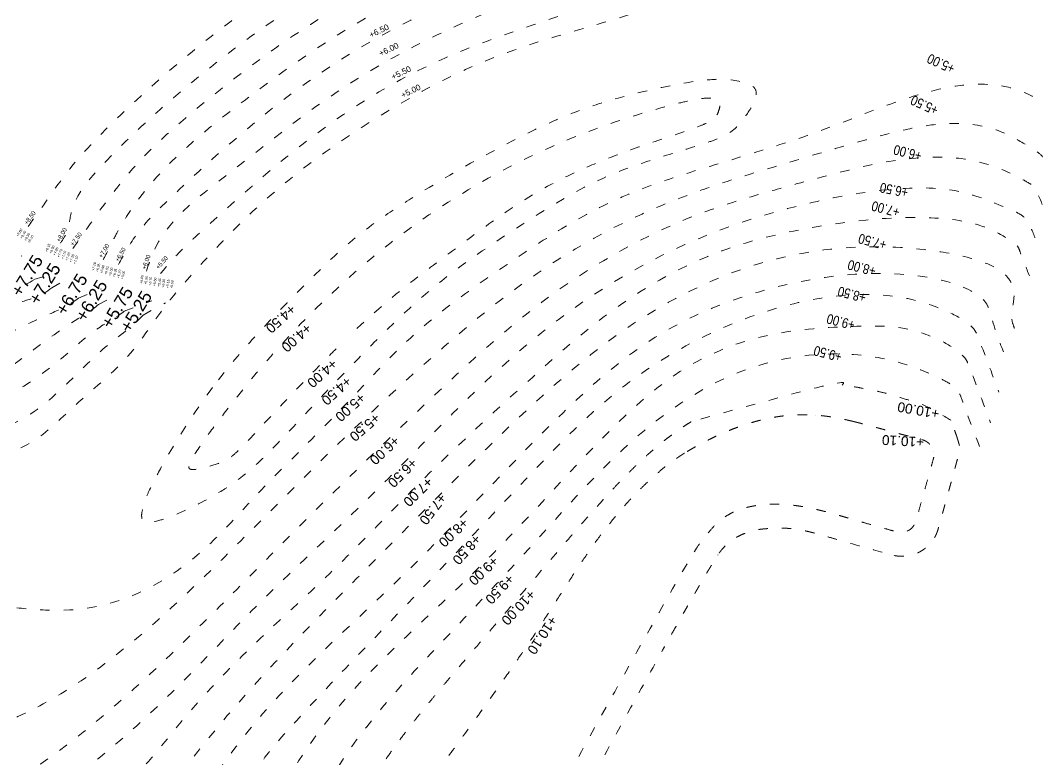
# Model space of a CAD drawing. Extents: x 833962 to 834524, y 817761 to 818199.
# Drawn here: x 834171 to 834235.9, y 817818 to 817865.2 of the extents above; entities that cross this region are included whole.
import ezdxf
from ezdxf.enums import TextEntityAlignment as Align

# ---------------------------------------------------------------- set-up
doc = ezdxf.new("R2010")
doc.units = 0
doc.header["$LTSCALE"] = 1000
doc.header["$MEASUREMENT"] = 0
doc.linetypes.add('ACAD_ISO03W100', pattern=[30, 12, -18])
for name, color, linetype, lineweight in [('030-contour lines- numbers', 2, 'Continuous', 9), ('030-Topo .00', 1, 'ACAD_ISO03W100', 20), ('030-Topo .50', 3, 'ACAD_ISO03W100', 20)]:
    doc.layers.add(name, color=color, linetype=linetype, lineweight=lineweight)
doc.styles.add('topography (coordinated with M+steps)$0$W8 TOPO wkcd', font='swissc.ttf', dxfattribs={"height": 1.1})
doc.styles.add('W8 TOPO wkcd', font='swissc.ttf', dxfattribs={"height": 1.1})

msp = doc.modelspace()

# ---------------------------------------------------------------- linework, layer by layer
at = {"layer": '030-Topo .00', "ltscale": 5e-05, "flags": 128}
for points in [[(834170.81, 817827.733, 0.021869), (834173.259, 817827.567, 0.145965), (834180.275, 817829.584, 0.053515), (834183.185, 817831.867, 0.017652), (834185.731, 817834.53, -0.008325), (834187.428, 817836.304, 0.012406), (834194.276, 817843.352, -0.041139), (834198.89, 817847.379, -0.012102), (834201.902, 817849.521, -0.010028), (834204.99, 817851.56, -0.024052), (834208.192, 817853.374, -0.030958), (834211.581, 817854.791, -0.012704), (834215.096, 817855.927, 0.005553), (834219.792, 817857.386, 0.016424), (834224.405, 817859.063, -0.017796), (834227.864, 817860.331, -0.031285), (834230.244, 817860.949, -0.057581), (834232.702, 817861.137, -0.061899), (834234.53, 817860.831, -0.133741), (834237.104, 817859.2, -0.020238), (834237.891, 817858.257)], [(834192.513, 817845.554, -0.029116), (834197.042, 817849.338, -0.000233), (834199.851, 817851.433, -0.015243), (834202.788, 817853.499, -0.03937), (834206.656, 817855.619, -0.015631), (834208.955, 817856.577, -0.010228), (834211.718, 817857.561, 0.003464), (834213.852, 817858.281, 0.014991), (834214.59, 817858.563, 0.035738), (834215.077, 817858.806, 0.101051), (834215.451, 817859.137, 0.083061), (834215.606, 817859.486, 0.09516), (834215.683, 817859.883, 0.307343), (834215.47, 817860.193, 0.06518), (834215.283, 817860.248, 0.042025), (834215.019, 817860.267, 0.038762), (834214.242, 817860.188, 0.016961), (834213.183, 817859.97, 0.009661), (834211.911, 817859.639, 0.121937), (834191.277, 817848.141, 0.032696), (834186.094, 817842.701, 0.013724), (834183.39, 817839.285, 0.014786), (834182.234, 817837.651, 0.022574), (834181.919, 817837.128, 0.074398), (834181.787, 817836.791, 0.169889), (834181.804, 817836.643, 0.213747), (834181.921, 817836.57, 0.082001), (834182.223, 817836.567, 0.03705), (834182.9, 817836.707, 0.027774), (834184.016, 817837.071, 0.055994), (834184.361, 817837.263, 0.034795), (834184.808, 817837.642, 0.014958), (834186.005, 817838.867, -0.007397), (834190.745, 817843.825, -0.003), (834191.642, 817844.716)], [(834154.326, 817813.988, 0.029992), (834156.461, 817813.106, 0.167038), (834164.056, 817813.194, 0.031156), (834166.212, 817814.078, 0.022388), (834168.961, 817815.569, 0.048208), (834177.616, 817821.966, 0.011258), (834181.005, 817825.114, 0.005043), (834185.385, 817829.453, -0.01031), (834198.605, 817842.369, -0.01916), (834203.255, 817846.413, -0.063316), (834212.431, 817852.072, -0.030404), (834216.752, 817853.689, -0.009103), (834219.71, 817854.549, -0.006348), (834224.193, 817855.74, -0.046917), (834228.748, 817856.477, -0.043904), (834231.058, 817856.402, -0.093969), (834234.703, 817855.211, -0.012989), (834235.553, 817854.748, -0.145615), (834235.89, 817854.288, -0.031767), (834236.466, 817852.859)]]:
    msp.add_lwpolyline(points, format="xyb", dxfattribs=at)
at = {"layer": '030-Topo .00', "ltscale": 5e-05}
for points in [[(834171.902, 817848.674), (834173.339, 817849.121)], [(834174.754, 817847.501), (834176.191, 817848.086)], [(834177.672, 817846.661), (834179.431, 817847.329)]]:
    msp.add_lwpolyline(points, dxfattribs=at)
for points in [[(834026.485, 817978.277), (834031.967, 817973.179), (834027.478, 817966.941), (834019.552, 817957.604), (834005.137, 817931.991), (834013.973, 817911.786), (834039.695, 817901.917), (834080.247, 817894.815), (834095.889, 817881.546), (834099.938, 817870.555), (834106.574, 817860.856), (834113.559, 817854.064), (834121.267, 817848.087), (834137.096, 817839.258), (834152.812, 817834.719), (834157.651, 817834.864), (834167.088, 817836.855), (834171.451, 817838.123), (834174.528, 817840.646), (834178.299, 817844.258), (834179.615, 817846.081), (834182.974, 817850.094), (834186.261, 817853.393), (834194.008, 817859.147), (834201.32, 817862.878), (834207.912, 817864.986), (834212.932, 817866.901), (834218.061, 817872.046), (834219.509, 817875.765), (834219.74, 817876.766)], [(834173.584, 817851.004), (834173.936, 817851.553), (834174.283, 817852.928), (834176.337, 817856.059), (834180.239, 817859.786), (834185.02, 817863.653), (834191.271, 817867.789), (834198.83, 817871.398), (834203.202, 817872.919), (834207.468, 817874.453), (834209.335, 817876.748), (834210.217, 817879.402)], [(834179.089, 817849.223), (834179.477, 817850.334), (834184.153, 817855.307), (834191.255, 817860.658), (834198.549, 817864.726), (834204.314, 817866.887), (834209.483, 817868.312), (834212.189, 817869.803), (834214.971, 817872.453), (834216.171, 817875.347), (834216.748, 817878.613)], [(834176.32, 817849.941), (834176.728, 817850.733), (834177.188, 817851.635), (834179.43, 817854.872), (834184.905, 817859.783), (834191.627, 817864.505), (834198.606, 817868.108), (834205.168, 817870.301), (834209.385, 817871.583), (834211.253, 817872.765), (834212.501, 817874.792), (834213.038, 817877.108)], [(834146.675, 817802.901), (834154.248, 817805.558), (834160.369, 817807.262), (834167.555, 817810.575), (834173.511, 817813.406), (834177.857, 817816.51), (834181.301, 817820.447), (834184.386, 817823.854), (834190.796, 817829.946), (834196.773, 817835.961), (834203.37, 817842.136), (834208.931, 817846.789), (834215.807, 817850.513), (834221.938, 817852.065, 0.003), (834228.932, 817852.627, 0.003), (834232.437, 817852.071, 0.003), (834233.93, 817851.361, 0.049), (834234.504, 817850.964, 0.073), (834234.644, 817850.828, 0.078), (834234.828, 817850.457, 0.081), (834235.423, 817848.91, 0.083)], [(834162.178, 817792.726), (834163.69, 817795.868), (834165.803, 817798.999), (834167.465, 817800.741), (834170.913, 817803.177), (834176.851, 817808.149), (834181.628, 817814.397), (834185.945, 817820.31), (834195.279, 817829.636), (834204.823, 817839.359), (834212.05, 817845.297), (834217.755, 817847.77, 0.003), (834223.953, 817848.996, 0.009), (834229.659, 817848.676, -0.013), (834232.112, 817847.701, 0.038), (834232.582, 817847.284, 0.067), (834232.852, 817846.782, 0.081), (834233.009, 817846.254, 0.083), (834233.989, 817843.479, 0.083)]]:
    msp.add_spline(points, degree=3, dxfattribs=at)
for points, knots in [([(834177.672, 817846.661), (834177.158, 817846.258), (834175.642, 817845.473), (834172.817, 817842.709), (834167.628, 817839.632, 0), (834160.57, 817837.577), (834150.857, 817836.075, 0), (834141.506, 817839.691), (834132.106, 817844.467), (834123.739, 817849.582), (834117.502, 817855.939), (834111.142, 817859.428), (834111.559, 817864.095), (834114.576, 817863.37), (834116.026, 817864.179), (834116.593, 817864.647)], [1.598774, 1.598774, 1.598774, 1.598774, 3.569685, 6.633493, 13.401799, 21.380897, 28.637031, 42.446449, 50.168241, 60.576501, 71.29501, 77.865737, 79.748851, 82.579358, 84.755259, 84.755259, 84.755259, 84.755259]), ([(834174.754, 817847.501), (834174.275, 817847.119), (834172.985, 817846.495), (834169.921, 817845.211), (834165.669, 817841.973), (834159.61, 817839.83), (834150.087, 817838.001), (834141.562, 817842.459), (834133.146, 817846.631), (834126.776, 817850.293), (834123.071, 817855.049), (834117.533, 817859.477), (834119.811, 817861.61), (834120.406, 817862.365), (834120.624, 817862.667)], [1.47944, 1.47944, 1.47944, 1.47944, 3.33322, 5.666462, 11.495882, 19.129557, 24.802736, 40.077729, 45.839569, 53.547315, 60.957588, 66.550187, 68.253265, 69.368217, 69.368217, 69.368217, 69.368217]), ([(834127.886, 817862.006), (834127.211, 817861.42), (834126.143, 817860.494), (834124.713, 817857.883), (834127.407, 817855.212), (834129.414, 817852.782), (834133.582, 817849.609), (834138.809, 817846.4), (834145.994, 817842.924), (834152.079, 817840.571), (834158.373, 817841.893), (834163.259, 817843.368), (834166.075, 817847.654), (834169.34, 817847.852), (834171.274, 817848.244), (834171.902, 817848.674)], [0, 0, 0, 0, 2.705685, 4.282725, 8.204886, 11.888003, 14.324746, 23.704591, 30.271305, 38.505101, 42.270769, 49.420899, 53.12847, 56.416037, 58.758922, 58.758922, 58.758922, 58.758922]), ([(834180.646, 817791.048), (834180.382, 817792.748), (834180.146, 817797.905, 0), (834181.935, 817802.536, 0), (834184.038, 817808.655, 0), (834187.006, 817815.423, 0), (834191.446, 817821.958, 0), (834196.529, 817826.71, 0), (834202.439, 817832.282, 0), (834207.492, 817838.071, 0.001), (834213.093, 817843.272, -0.002), (834218.72, 817845.382, 0.004), (834223.431, 817845.691, -0.015), (834227.265, 817845.785, 0.038), (834229.706, 817844.885, -0.097), (834230.94, 817844.099, 0.253), (834231.402, 817843.565, -0.044), (834231.877, 817842.421, 0.588), (834232.451, 817840.841, 0.326), (834232.946, 817839.53, 0.083)], [0, 0, 0, 0, 3.310434, 9.084186, 15.90945, 24.409734, 31.024415, 39.482414, 45.19384, 55.384222, 62.600609, 67.79187, 73.016622, 76.765013, 79.130956, 80.726005, 81.076124, 81.373776, 85.357183, 85.357183, 85.357183, 85.357183])]:
    msp.add_open_spline(points, degree=3, knots=knots, dxfattribs=at)
msp.add_rational_spline([(834213.834, 817839.604), (834216.126, 817841.15, 0.055), (834218.731, 817841.933, 0.083), (834221.65, 817841.953, 0.083), (834221.862, 817841.952, 0.083), (834222.074, 817841.949, 0.083), (834222.285, 817841.945, 0.083), (834222.708, 817841.937, 0.083), (834223.13, 817841.917, 0.083), (834223.551, 817841.885, 0.083), (834224.289, 817841.829, 0.083), (834225.02, 817841.717, 0.083), (834225.741, 817841.551, 0.083), (834226.257, 817841.432, 0.083), (834226.768, 817841.292, 0.083), (834227.273, 817841.131, 0.083), (834227.877, 817840.938, 0.083), (834228.475, 817840.726, 0.083), (834229.067, 817840.497, 0.083), (834229.76, 817840.233, 0.083), (834230.191, 817839.987, 0.083), (834230.36, 817839.759, 0.083), (834230.604, 817839.235, 0.083), (834230.817, 817838.629, 0.083), (834231.004, 817837.92, 0.083), (834230.995, 817837.863, 0.083), (834230.909, 817837.52, 0.083), (834230.862, 817837.34, 0.083), (834230.48, 817835.927, 0.083), (834230.059, 817834.402, 0.083), (834229.568, 817832.651, 0.083), (834229.151, 817831.417, 0.083), (834228.013, 817830.784, 0.083), (834226.745, 817831.081, 0.083), (834225.973, 817831.299, 0.083), (834225.201, 817831.515, 0.083), (834224.429, 817831.728, 0.083), (834223.951, 817831.861, 0.083), (834223.474, 817831.996, 0.083), (834222.998, 817832.134, 0.083), (834222.679, 817832.228, 0.083), (834222.359, 817832.32, 0.083), (834222.039, 817832.411, 0.083), (834221.879, 817832.455, 0.083), (834221.719, 817832.498, 0.083), (834221.557, 817832.538, 0.083), (834221.317, 817832.599, 0.083), (834221.075, 817832.652, 0.083), (834220.832, 817832.697, 0.083), (834220.266, 817832.802, 0.083), (834219.691, 817832.84, 0.083), (834219.117, 817832.809, 0.083), (834218.869, 817832.798, 0.083), (834218.621, 817832.78, 0.083), (834218.374, 817832.757, 0.083), (834218.126, 817832.733, 0.083), (834217.872, 817832.682, 0.08), (834216.807, 817832.36, 0.063), (834216.181, 817831.948, 0.038), (834215.733, 817831.367), (834214.351, 817829.555), (834204.044, 817810.504), (834201.687, 817806.194), (834199.33, 817801.884), (834200.206, 817803.697), (834197.93, 817799.393), (834192.512, 817802.155), (834191.511, 817804.581), (834190.659, 817812.653), (834195.452, 817819.831), (834199.515, 817824.489), (834207.457, 817833.889), (834211.222, 817838.001), (834213.834, 817839.604)], [1, 0.999983389541, 0.999983389541, 1, 0.999973850722, 0.999973850722, 1, 0.999729243884, 0.999729243884, 1, 0.998093770998, 0.998093770998, 1, 0.999459768703, 0.999459768703, 1, 0.999705846804, 0.999705846804, 1, 0.999989269156, 0.999989269156, 1, 1, 1, 1, 1, 1, 1, 1, 1, 1, 0.826876534628, 0.826876534628, 1, 0.999996713583, 0.999996713583, 1, 0.999990119959, 0.999990119959, 1, 0.999989739828, 0.999989739828, 1, 0.99994399976, 0.99994399976, 1, 0.999626191723, 0.999626191723, 1, 0.995316852713, 0.995316852713, 1, 0.999795043053, 0.999795043053, 1, 0.999970242519, 0.999958980836, 0.999988738317, 1, 1, 1, 1, 1, 1, 1, 1, 1, 1, 1, 1, 1, 1, 1, 1], degree=3, knots=[0, 0, 0, 0, 0.014118, 0.014118, 0.014118, 0.031833, 0.031833, 0.031833, 0.088835, 0.088835, 0.088835, 0.240115, 0.240115, 0.240115, 0.320636, 0.320636, 0.320636, 0.380051, 0.380051, 0.380051, 0.391399, 0.391399, 0.391399, 1.391399, 1.391399, 1.420556, 1.420556, 1.497587, 1.497587, 2.391399, 2.391399, 2.391399, 3.865914, 3.865914, 3.865914, 3.872194, 3.872194, 3.872194, 3.883083, 3.883083, 3.883083, 3.894179, 3.894179, 3.894179, 3.920102, 3.920102, 3.920102, 3.98708, 3.98708, 3.98708, 4.22428, 4.22428, 4.22428, 4.273875, 4.273875, 4.273875, 4.292771, 4.292771, 4.351607, 4.351607, 4.351607, 6.75294, 6.75294, 6.75294, 7.75294, 8.75294, 9.75294, 10.75294, 11.75294, 12.75294, 13.75294, 14.75294, 16.16204, 16.16204, 16.16204, 16.16204], dxfattribs=at)
at = {"layer": '030-Topo .50', "ltscale": 5e-05, "flags": 128}
msp.add_lwpolyline([(834183.674, 817842.284, -0.020551), (834186.161, 817845.202, -0.010246), (834188.697, 817847.851, -0.010325), (834190.918, 817850.031, -0.036172), (834194.098, 817852.613, -0.013597), (834196.245, 817854.025, -0.022531), (834203.386, 817858.016, -0.019891), (834206.097, 817859.234, -0.022791), (834208.558, 817860.079, -0.028615), (834213.537, 817861.246, -0.026925), (834215.26, 817861.451, -0.080763), (834217.25, 817861.261, -0.097188), (834217.78, 817861.012, -0.280492), (834217.987, 817860.453, -0.069294), (834217.863, 817860.044, -0.041478), (834217.528, 817859.431, -0.05095), (834216.663, 817858.351, -0.086724), (834215.884, 817857.821, -0.027798), (834215.032, 817857.483, -0.005482), (834212.079, 817856.555, 0.007941), (834210.287, 817855.964, 0.054148), (834205.635, 817853.796, 0.017934), (834199.797, 817850.008, 0.038381), (834195.011, 817846.042, 0.008764), (834192.801, 817843.846, 0.004013), (834189.806, 817840.733, -0.009679), (834186.696, 817837.46, -0.032892), (834184.992, 817835.958, -0.027143), (834183.646, 817835.053, -0.038685), (834180.74, 817833.599, -0.038109), (834179.65, 817833.241, -0.04439), (834179.286, 817833.189, -0.079991), (834179.035, 817833.214, -0.337307), (834178.781, 817833.53, -0.070805), (834178.797, 817833.831, -0.047793), (834178.99, 817834.562, -0.022896), (834179.283, 817835.254, -0.01766), (834180.143, 817836.903, -0.036465)], format="xyb", close=True, dxfattribs=at)
msp.add_lwpolyline([(834163.524, 817819.796, 0.016748), (834164.878, 817819.571, 0.065387), (834166.922, 817819.586, 0.045349), (834168.944, 817820.049, 0.051046), (834172.727, 817821.719, 0.03287), (834176.163, 817823.969, 0.024808), (834180.381, 817827.47, 0.010392), (834184.351, 817831.257, 0.00056), (834190.164, 817837.066, -0.017786), (834199.249, 817845.408, -0.028306), (834204.712, 817849.542, -0.06223), (834214.522, 817854.398, -0.008899), (834217.123, 817855.262, -0.005787), (834225.003, 817857.603, -0.0122), (834227.664, 817858.28, -0.031037), (834229.695, 817858.604, -0.07321), (834232.444, 817858.464, -0.073041), (834234.372, 817857.764, -0.022371), (834235.841, 817856.881, -0.077793), (834236.348, 817856.421, -0.043558), (834236.755, 817855.477, -0.007889), (834236.987, 817854.834)], format="xyb", dxfattribs=at)
at = {"layer": '030-Topo .50', "ltscale": 5e-05}
for points in [[(834169.607, 817849.905), (834171.134, 817850.186)], [(834173.037, 817848.163), (834174.153, 817848.788)], [(834176.025, 817847.093), (834177.321, 817847.774)], [(834178.866, 817846.414), (834180.3, 817847.197)]]:
    msp.add_lwpolyline(points, dxfattribs=at)
for points in [[(834171.528, 817852.059), (834172.596, 817853.554), (834173.996, 817855.493), (834177.685, 817859.423), (834184.04, 817864.841), (834191.643, 817869.731), (834197.189, 817872.303), (834202.612, 817874.349), (834205.622, 817875.537), (834207.739, 817877.55), (834208.469, 817879.736)], [(834174.381, 817850.655), (834175.323, 817851.986), (834178.191, 817855.738), (834182.781, 817859.986), (834191.184, 817865.991), (834199.914, 817870.22), (834203.628, 817871.399), (834207.943, 817872.641), (834209.935, 817874.098), (834210.975, 817876.113), (834211.763, 817879.191)], [(834177.299, 817849.648), (834178.387, 817851.466), (834180.722, 817853.991), (834187.845, 817860.167), (834196.525, 817865.518), (834203.669, 817868.202), (834207.96, 817869.426), (834210.922, 817870.75), (834213.216, 817872.629), (834214.274, 817874.922), (834215.082, 817878.616)], [(834179.983, 817849.062), (834180.642, 817849.839), (834182.749, 817851.9), (834189.925, 817857.984), (834197.218, 817862.404), (834204.627, 817865.228), (834209.794, 817867.053), (834214.693, 817869.82), (834216.886, 817872.978), (834217.832, 817875.535), (834218.562, 817878.762)], [(834143.899, 817810.877), (834147.89, 817809.253), (834153.78, 817808.922), (834162.624, 817811.085), (834172.426, 817815.576), (834178.835, 817820.539), (834186.231, 817827.971), (834194.017, 817835.481), (834202.307, 817843.621), (834207.848, 817847.864), (834215.391, 817851.727), (834221.542, 817853.596, 0.028), (834227.026, 817854.471, 0.072), (834230.986, 817854.291, 0.092), (834234.225, 817853.143, 0.086), (834235.027, 817852.711, 0.083), (834235.207, 817852.534, 0.083), (834235.408, 817852.209, 0.083), (834235.944, 817850.885, 0.083)], [(834153.8, 817796.859), (834157.434, 817800.959), (834162.129, 817803.734), (834165.983, 817805.961), (834171.671, 817808.746), (834177.299, 817812.697), (834183.051, 817819.419), (834193.171, 817830.281), (834201.883, 817838.954), (834210.171, 817845.871), (834217.67, 817849.536, 0.001), (834224.448, 817850.755, 0.005), (834229.336, 817850.516, -0.005), (834232.395, 817849.816, 0.012), (834233.771, 817849.079, 0.064), (834234.35, 817848.297, 0.082), (834234.407, 817847.264, 0.083), (834234.279, 817846.393, 0.083), (834234.401, 817845.749, 0.083), (834234.51, 817845.454, 0.083)], [(834171.309, 817790.75), (834173.035, 817795.557), (834175.087, 817799.905), (834177.748, 817804.053), (834181.557, 817808.91), (834182.892, 817811.149), (834185.383, 817816.337), (834189.118, 817821.037), (834196.181, 817828.455), (834202.903, 817835.535), (834209.312, 817841.686), (834214.142, 817844.788), (834219.222, 817846.828, 0.003), (834223.948, 817847.697, 0.004), (834227.656, 817847.466, -0.007), (834230.321, 817846.573, 0.018), (834231.736, 817845.68, 0.072), (834231.927, 817845.46, 0.079), (834232.11, 817845.086, 0.081), (834233.467, 817841.504, 0.083)], [(834189.46, 817794.341), (834188.28, 817799.347), (834188.177, 817805.973), (834189.456, 817813.822), (834193.799, 817820.968), (834199.345, 817827.039), (834204.062, 817832.135), (834210.853, 817839.048), (834217.472, 817842.98, 0), (834223.155, 817843.932, 0.001), (834227.302, 817843.334, -0.006), (834229.654, 817842.404, 0.041), (834230.504, 817841.923, 0.069), (834230.849, 817841.603, 0.079), (834231.087, 817841.095, 0.082), (834232.425, 817837.555, 0.083)]]:
    msp.add_spline(points, degree=3, dxfattribs=at)
for points, knots in [([(834178.866, 817846.414), (834178.27, 817845.748), (834176.495, 817844.52, 0), (834174.126, 817842.106), (834171.338, 817839.534, 0), (834166.182, 817838.112), (834160.326, 817836.069, 0), (834149.788, 817835.246), (834139.328, 817839.4), (834129.007, 817844.502), (834120.289, 817850.377), (834114.646, 817855.514), (834106.847, 817861.33), (834111.458, 817864.939), (834112.153, 817867.507), (834112.34, 817869.279)], [1.490746, 1.490746, 1.490746, 1.490746, 4.193078, 7.791384, 11.74267, 15.289194, 23.596689, 30.409231, 46.485158, 56.202831, 65.384605, 76.91465, 82.750134, 87.060366, 90.732144, 90.732144, 90.732144, 90.732144]), ([(834176.025, 817847.093), (834175.6, 817846.686), (834173.497, 817845.537, 0), (834170.448, 817842.916), (834165.379, 817840.225), (834159.568, 817838.583), (834150.042, 817837.065), (834141.173, 817841.355), (834132.323, 817845.562), (834124.837, 817850.222), (834119.874, 817856.398), (834114.664, 817859.024), (834113.771, 817862.23), (834116.891, 817862.352), (834118.252, 817863.341), (834118.465, 817863.533)], [1.434309, 1.434309, 1.434309, 1.434309, 3.228088, 8.373903, 13.609003, 20.223887, 26.490301, 42.058438, 48.092414, 56.150913, 68.157547, 71.676261, 72.840796, 76.852919, 77.70242, 77.70242, 77.70242, 77.70242]), ([(834173.037, 817848.163), (834172.424, 817847.594), (834170.79, 817847.204), (834168.151, 817846.32), (834164.943, 817843.136), (834159.704, 817840.784), (834152.517, 817839.507), (834145.656, 817841.607), (834138.687, 817845.215), (834133.019, 817848.268), (834127.785, 817851.72), (834125.702, 817855.551), (834120.377, 817858.219), (834122.989, 817860.606), (834123.751, 817861.702), (834123.971, 817862.047)], [1.386238, 1.386238, 1.386238, 1.386238, 3.993565, 5.930662, 9.817823, 17.138347, 22.890295, 31.336711, 37.978373, 46.462438, 50.894309, 56.093031, 60.563685, 63.266041, 64.513714, 64.513714, 64.513714, 64.513714])]:
    msp.add_open_spline(points, degree=3, knots=knots, dxfattribs=at)
msp.add_rational_spline([(834213.405, 817837.599), (834216.199, 817839.281, 0.036), (834220.557, 817840.539, 0.101), (834224.35, 817839.601, 0.081), (834226.809, 817838.922, 0.083), (834227.992, 817838.612, 0.083), (834228.584, 817838.456, 0.083), (834228.846, 817838.387, 0.083), (834229.061, 817838.221, 0.083), (834229.196, 817837.986, 0.083), (834229.331, 817837.75, 0.083), (834229.364, 817837.481, 0.083), (834229.291, 817837.22, 0.083), (834228.922, 817835.904, 0.083), (834228.554, 817834.589, 0.083), (834228.185, 817833.273, 0.083), (834228.112, 817833.015, 0.083), (834227.946, 817832.803, 0.083), (834227.712, 817832.671, 0.083), (834227.477, 817832.54, 0.083), (834227.21, 817832.508, 0.083), (834226.951, 817832.581, 0.083), (834226.143, 817832.804, 0.082), (834224.528, 817833.251, 0.082), (834221.957, 817834.038, 0.085), (834219.329, 817834.505, 0.071), (834216.465, 817834.07, 0.112), (834215.189, 817832.946, 0.034), (834214.242, 817831.616), (834213.948, 817831.181), (834211.864, 817827.646), (834205.637, 817816.407), (834203.284, 817812.144), (834200.931, 817807.881), (834200.466, 817806.974), (834197.978, 817802.942), (834196.623, 817801.969), (834194.6, 817802.968), (834193.196, 817803.87), (834193.912, 817812.417), (834194.761, 817813.327), (834198.498, 817818.449), (834203.925, 817825.926), (834207.833, 817832.472), (834211.157, 817836.034), (834212.982, 817837.33), (834213.405, 817837.599)], [1, 1, 1, 1, 1, 1, 1, 0.94833504708, 0.94833504708, 1, 0.94833504708, 0.94833504708, 1, 1, 1, 1, 0.949182808041, 0.949182808041, 1, 0.949182808041, 0.949182808041, 1, 1, 1, 1, 1, 1, 1, 1, 1, 1, 1, 1, 1, 1, 1, 1, 1, 1, 1, 1, 1, 1, 1, 1, 1, 1], degree=3, knots=[0, 0, 0, 0, 4.76954, 8.776978, 10.610749, 12.44452, 12.44452, 12.44452, 13.237083, 13.237083, 13.237083, 14.029647, 14.029647, 14.029647, 15.029647, 15.029647, 15.029647, 15.815595, 15.815595, 15.815595, 16.601544, 16.601544, 16.601544, 19.116546, 21.631549, 24.658249, 27.109168, 28.99284, 28.99284, 28.99284, 29.38496, 30.38496, 30.38496, 30.38496, 31.38496, 32.38496, 33.38496, 34.38496, 35.38496, 36.38496, 37.38496, 38.38496, 39.38496, 40.38496, 41.38496, 41.684831, 41.684831, 41.684831, 41.684831], dxfattribs=at)

# ---------------------------------------------------------------- texts
at = {"layer": '030-contour lines- numbers', "ltscale": 0.2, "attachment_point": 8}
for s, insert, char_height, width, rotation, style in [('{\\fArial|b0|i0|c0|p34;+6.50}', (834194.005, 817864.38), 0.375, 0.77419, 25.85383, 'topography (coordinated with M+steps)$0$W8 TOPO wkcd'), ('{\\fArial|b0|i0|c0|p34;+6.00}', (834194.628, 817863.2), 0.375, 0.77419, 25.85383, 'topography (coordinated with M+steps)$0$W8 TOPO wkcd'), ('{\\fArial|b0|i0|c0|p34;+5.50}', (834195.417, 817861.708), 0.375, 0.77419, 25.85383, 'topography (coordinated with M+steps)$0$W8 TOPO wkcd'), ('{\\fArial|b0|i0|c0|p34;+5.00}', (834196.034, 817860.538), 0.375, 0.77419, 25.85383, 'topography (coordinated with M+steps)$0$W8 TOPO wkcd'), ('{\\fArial|b0|i0|c0|p34;+8.60}', (834171.04, 817851.639), 0.15625, 0.32258, 58.89762, 'W8 TOPO wkcd'), ('{\\fArial|b0|i0|c0|p34;+8.45}', (834171.284, 817851.499), 0.15625, 0.32258, 58.89762, 'W8 TOPO wkcd'), ('{\\fArial|b0|i0|c0|p34;+8.30}', (834171.536, 817851.359), 0.15625, 0.32258, 58.89762, 'W8 TOPO wkcd'), ('{\\fArial|b0|i0|c0|p34;+8.15}', (834171.756, 817851.226), 0.15625, 0.32258, 58.89762, 'W8 TOPO wkcd'), ('{\\fArial|b0|i0|c0|p34;+8.15}', (834172.866, 817850.68), 0.15625, 0.32258, 68.3955, 'W8 TOPO wkcd'), ('{\\fArial|b0|i0|c0|p34;+8.00}', (834173.129, 817850.564), 0.15625, 0.32258, 68.3955, 'W8 TOPO wkcd'), ('{\\fArial|b0|i0|c0|p34;+7.85}', (834173.374, 817850.454), 0.15625, 0.32258, 68.3955, 'W8 TOPO wkcd'), ('{\\fArial|b0|i0|c0|p34;+7.70}', (834173.632, 817850.334), 0.15625, 0.32258, 68.3955, 'W8 TOPO wkcd'), ('{\\fArial|b0|i0|c0|p34;+7.55}', (834173.879, 817850.23), 0.15625, 0.32258, 68.3955, 'W8 TOPO wkcd'), ('{\\fArial|b0|i0|c0|p34;+7.75}', (834171.807, 817848.716, 0), 0.8, 0.77419, 58.78717, 'topography (coordinated with M+steps)$0$W8 TOPO wkcd'), ('{\\fArial|b0|i0|c0|p34;+7.40}', (834174.135, 817850.126), 0.15625, 0.32258, 68.3955, 'W8 TOPO wkcd'), ('{\\fArial|b0|i0|c0|p34;+7.25}', (834174.394, 817850.014), 0.15625, 0.32258, 68.3955, 'W8 TOPO wkcd'), ('{\\fArial|b0|i0|c0|p34;+7.10}', (834174.644, 817849.912), 0.15625, 0.32258, 68.3955, 'W8 TOPO wkcd'), ('{\\fArial|b0|i0|c0|p34;+7.25}', (834172.93, 817848.199, 0), 0.8, 0.77419, 58.78717, 'topography (coordinated with M+steps)$0$W8 TOPO wkcd'), ('{\\fArial|b0|i0|c0|p34;+7.10}', (834175.811, 817849.494), 0.15625, 0.32258, 74.3297, 'W8 TOPO wkcd'), ('{\\fArial|b0|i0|c0|p34;+6.95}', (834176.072, 817849.413), 0.15625, 0.32258, 74.3297, 'W8 TOPO wkcd'), ('{\\fArial|b0|i0|c0|p34;+6.80}', (834176.34, 817849.324), 0.15625, 0.32258, 74.3297, 'W8 TOPO wkcd'), ('{\\fArial|b0|i0|c0|p34;+6.65}', (834176.618, 817849.245), 0.15625, 0.32258, 74.3297, 'W8 TOPO wkcd'), ('{\\fArial|b0|i0|c0|p34;+6.50}', (834176.884, 817849.163), 0.15625, 0.32258, 74.3297, 'W8 TOPO wkcd'), ('{\\fArial|b0|i0|c0|p34;+6.35}', (834177.138, 817849.09), 0.15625, 0.32258, 74.3297, 'W8 TOPO wkcd'), ('{\\fArial|b0|i0|c0|p34;+6.20}', (834177.414, 817849.023), 0.15625, 0.32258, 74.3297, 'W8 TOPO wkcd'), ('{\\fArial|b0|i0|c0|p34;+6.05}', (834177.664, 817848.951), 0.15625, 0.32258, 74.3297, 'W8 TOPO wkcd'), ('{\\fArial|b0|i0|c0|p34;+6.75}', (834174.649, 817847.526, 0), 0.8, 0.77419, 58.78717, 'topography (coordinated with M+steps)$0$W8 TOPO wkcd'), ('{\\fArial|b0|i0|c0|p34;+6.25}', (834175.917, 817847.123, 0), 0.8, 0.77419, 58.78717, 'topography (coordinated with M+steps)$0$W8 TOPO wkcd'), ('{\\fArial|b0|i0|c0|p34;+6.05}', (834178.858, 817848.683), 0.15625, 0.32258, 81.57168, 'W8 TOPO wkcd'), ('{\\fArial|b0|i0|c0|p34;+5.90}', (834179.147, 817848.621), 0.15625, 0.32258, 81.57168, 'W8 TOPO wkcd'), ('{\\fArial|b0|i0|c0|p34;+5.75}', (834179.416, 817848.571), 0.15625, 0.32258, 81.57168, 'W8 TOPO wkcd'), ('{\\fArial|b0|i0|c0|p34;+5.60}', (834179.698, 817848.518), 0.15625, 0.32258, 81.57168, 'W8 TOPO wkcd'), ('{\\fArial|b0|i0|c0|p34;+5.45}', (834179.986, 817848.475), 0.15625, 0.32258, 81.57168, 'W8 TOPO wkcd'), ('{\\fArial|b0|i0|c0|p34;+5.30}', (834180.249, 817848.438), 0.15625, 0.32258, 81.57168, 'W8 TOPO wkcd'), ('{\\fArial|b0|i0|c0|p34;+5.15}', (834180.527, 817848.398), 0.15625, 0.32258, 81.57168, 'W8 TOPO wkcd'), ('{\\fArial|b0|i0|c0|p34;+5.00}', (834180.785, 817848.358), 0.15625, 0.32258, 81.57168, 'W8 TOPO wkcd'), ('{\\fArial|b0|i0|c0|p34;+5.75}', (834177.559, 817846.679, 0), 0.8, 0.77419, 58.78717, 'topography (coordinated with M+steps)$0$W8 TOPO wkcd'), ('{\\fArial|b0|i0|c0|p34;+5.25}', (834178.761, 817846.424, 0), 0.8, 0.77419, 58.78717, 'topography (coordinated with M+steps)$0$W8 TOPO wkcd'), ('{\\fArial|b0|i0|c0|p34;+4.50}', (834187.447, 817846.41), 0.625, 1.29031, 222, 'W8 TOPO wkcd'), ('{\\fArial|b0|i0|c0|p34;+4.00}', (834188.448, 817845.197), 0.625, 1.29031, 222, 'W8 TOPO wkcd'), ('{\\fArial|b0|i0|c0|p34;+4.00}', (834190.09, 817842.927), 0.625, 1.29031, 222, 'W8 TOPO wkcd'), ('{\\fArial|b0|i0|c0|p34;+4.50}', (834191.001, 817841.81), 0.625, 1.29031, 222, 'W8 TOPO wkcd'), ('{\\fArial|b0|i0|c0|p34;+5.00}', (834191.884, 817840.764), 0.625, 1.29031, 222, 'W8 TOPO wkcd'), ('{\\fArial|b0|i0|c0|p34;+10.00}', (834228.396, 817840.646), 0.625, 1.29031, 169.71374, 'W8 TOPO wkcd'), ('{\\fArial|b0|i0|c0|p34;+5.50}', (834192.814, 817839.496), 0.625, 1.29031, 220.71374, 'W8 TOPO wkcd'), ('{\\fArial|b0|i0|c0|p34;+10.10}', (834227.379, 817838.694), 0.625, 1.29031, 176.71374, 'W8 TOPO wkcd'), ('{\\fArial|b0|i0|c0|p34;+6.00}', (834194.071, 817838.011), 0.625, 1.29031, 222.71374, 'W8 TOPO wkcd'), ('{\\fArial|b0|i0|c0|p34;+6.50}', (834195.206, 817836.569), 0.625, 1.29031, 224.71374, 'W8 TOPO wkcd'), ('{\\fArial|b0|i0|c0|p34;+7.00}', (834196.193, 817835.353), 0.625, 1.29031, 224.71374, 'W8 TOPO wkcd'), ('{\\fArial|b0|i0|c0|p34;+7.50}', (834197.116, 817834.22), 0.625, 1.29031, 232.71374, 'W8 TOPO wkcd'), ('{\\fArial|b0|i0|c0|p34;+8.00}', (834198.46, 817832.762), 0.625, 1.29031, 223.71374, 'W8 TOPO wkcd'), ('{\\fArial|b0|i0|c0|p34;+8.50}', (834199.288, 817831.658), 0.625, 1.29031, 228.21374, 'W8 TOPO wkcd'), ('{\\fArial|b0|i0|c0|p34;+9.00}', (834200.379, 817830.323), 0.625, 1.29031, 223.71374, 'W8 TOPO wkcd'), ('{\\fArial|b0|i0|c0|p34;+9.50}', (834201.4, 817829.137), 0.625, 1.29031, 226.71374, 'W8 TOPO wkcd'), ('{\\fArial|b0|i0|c0|p34;+10.00}', (834202.592, 817827.969), 0.625, 1.29031, 226.71374, 'W8 TOPO wkcd'), ('{\\fArial|b0|i0|c0|p34;+10.10}', (834204.08, 817826.156), 0.625, 1.29031, 236.71374, 'W8 TOPO wkcd')]:
    msp.add_mtext(s, dxfattribs=dict(at, insert=insert, char_height=char_height, width=width, rotation=rotation, style=style))
at = {"layer": '030-contour lines- numbers', "ltscale": 0.2, "char_height": 0.625, "attachment_point": 8, "style": 'W8 TOPO wkcd'}
for s, insert, rotation in [('+5.00', (834229.911, 817862.754), 155.56457), ('+5.50', (834228.857, 817860.097), 155.56457), ('{\\fSwis721 Cn BT|b0|i0|c0|p34;+6.00}', (834227.731, 817857.077), 165.56457), ('+6.50', (834226.846, 817854.703), 168.56457), ('+7.00', (834226.328, 817853.487), 165.56457), ('+7.50', (834225.487, 817851.405), 165.56457), ('+8.00', (834224.806, 817849.732), 165.56457), ('+8.50', (834224.174, 817848.033), 165.56457), ('+9.00', (834223.467, 817846.29), 165.56457), ('+9.50', (834222.635, 817844.252), 165.56457)]:
    msp.add_mtext_dynamic_manual_height_columns(s, width=17.09933, gutter_width=4, heights=[0], dxfattribs=dict(at, insert=insert, rotation=rotation))
at = {"layer": '030-contour lines- numbers', "ltscale": 0.2}
for tag, rotation, style, p in [('+8.50', 53.88091, 'topography (coordinated with M+steps)$0$W8 TOPO wkcd', (834171.824, 817852.497)), ('+8.00', 60.50737, 'topography (coordinated with M+steps)$0$W8 TOPO wkcd', (834173.862, 817851.431)), ('+7.50', 53.11115, 'topography (coordinated with M+steps)$0$W8 TOPO wkcd', (834174.768, 817851.135)), ('+7.00', 59.82692, 'topography (coordinated with M+steps)$0$W8 TOPO wkcd', (834176.564, 817850.402)), ('+6.50', 59.72271, 'topography (coordinated with M+steps)$0$W8 TOPO wkcd', (834177.613, 817850.166)), ('+6.00', 71.14423, 'topography (coordinated with M+steps)$0$W8 TOPO wkcd', (834179.275, 817849.727)), ('+5.50', 49.48965, 'W8 TOPO wkcd', (834180.239, 817849.628))]:
    msp.add_attdef(tag, text='+0.00', height=0.275, rotation=rotation, dxfattribs=dict(at, style=style)).set_placement(p, align=Align.BOTTOM_CENTER)

doc.saveas('drawing.dxf')
